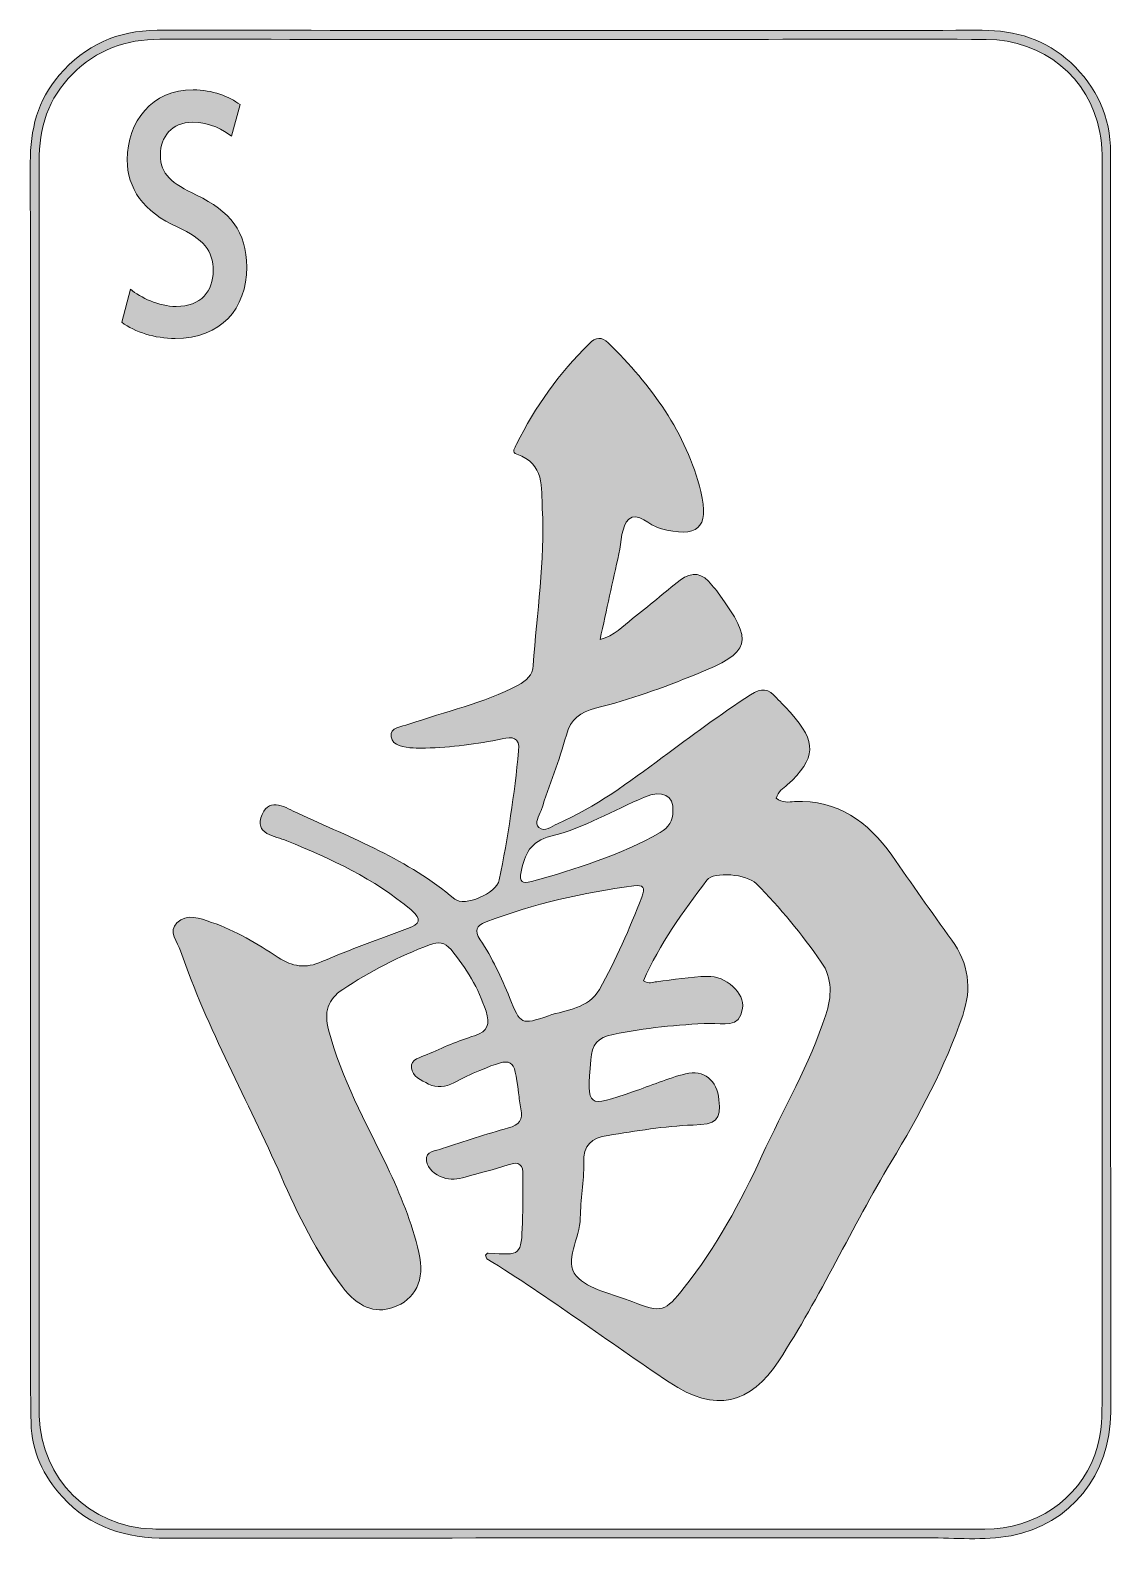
# Model space of a CAD drawing. Extents: x 2186 to 2494, y -2016 to -1585.
import ezdxf

# ---------------------------------------------------------------- set-up
doc = ezdxf.new("R2010")
doc.units = 0
doc.header["$MEASUREMENT"] = 0
doc.layers.add('Layer 1', color=7, linetype='Continuous', lineweight=0)

msp = doc.modelspace()

# ---------------------------------------------------------------- hatches: boundary and pattern name
at = {"layer": 'Layer 1', "true_color": 0x000000, "transparency": 33554687}
h = msp.add_hatch(color=18, dxfattribs=at)
h.dxf.hatch_style = 2
edge = h.paths.add_edge_path()
edge.add_spline(control_points=[(2492.02, -1799.93), (2492.02, -1799.93), (2491.98, -1799.93), (2491.98, -1799.93), (2491.98, -1858.88), (2491.97, -1917.83), (2491.98, -1976.79), (2491.98, -1981.76), (2491.69, -1986.67), (2489.94, -1991.4), (2485.17, -2004.26), (2472.84, -2012.64), (2458.51, -2012.64), (2381.83, -2012.64), (2305.15, -2012.62), (2228.47, -2012.61), (2225.93, -2012.61), (2223.4, -2012.67), (2220.87, -2012.58), (2202.82, -2011.94), (2189.25, -1998.41), (2188.53, -1980.38), (2188.49, -1979.47), (2188.51, -1978.55), (2188.51, -1977.62), (2188.51, -1859.14), (2188.53, -1740.67), (2188.47, -1622.19), (2188.47, -1612.53), (2191.07, -1604.05), (2198.02, -1597.12), (2204.93, -1590.24), (2213.27, -1587.18), (2222.97, -1587.19), (2279.5, -1587.25), (2336.04, -1587.22), (2392.57, -1587.22), (2414.68, -1587.22), (2436.79, -1587.13), (2458.89, -1587.25), (2475.31, -1587.34), (2488.31, -1598.08), (2491.39, -1613.79), (2492.22, -1618), (2492.01, -1622.27), (2492.02, -1626.53), (2492.02, -1684.33), (2492.02, -1742.13), (2492.02, -1799.93)], knot_values=[0, 0, 0, 0, 1, 1, 1, 2, 2, 2, 3, 3, 3, 4, 4, 4, 5, 5, 5, 6, 6, 6, 7, 7, 7, 8, 8, 8, 9, 9, 9, 10, 10, 10, 11, 11, 11, 12, 12, 12, 13, 13, 13, 14, 14, 14, 15, 15, 15, 16, 16, 16, 16], degree=3, periodic=0)
edge = h.paths.add_edge_path()
edge.add_spline(control_points=[(2494.43, -1851.39), (2494.43, -1774.13), (2494.46, -1696.86), (2494.44, -1619.61), (2494.44, -1609.37), (2490.52, -1600.83), (2483.03, -1593.88), (2475.9, -1587.27), (2467.33, -1584.61), (2457.75, -1584.63), (2437.84, -1584.67), (2417.92, -1584.67), (2398, -1584.67), (2339.39, -1584.66), (2280.78, -1584.65), (2222.17, -1584.64), (2210.91, -1584.64), (2201.61, -1588.94), (2194.24, -1597.44), (2188.01, -1604.6), (2185.95, -1613.05), (2185.96, -1622.37), (2186.04, -1681.44), (2186, -1740.51), (2186, -1799.57), (2186, -1848.86), (2185.99, -1898.14), (2186.01, -1947.42), (2186.01, -1959.04), (2185.95, -1970.67), (2186.18, -1982.29), (2186.35, -1990.44), (2189.68, -1997.43), (2195.15, -2003.43), (2203.16, -2012.22), (2213.28, -2015.25), (2224.94, -2015.23), (2297.36, -2015.11), (2369.79, -2015.2), (2442.21, -2015.13), (2450.14, -2015.12), (2458.14, -2015.96), (2466, -2014.5), (2482.92, -2011.35), (2494.43, -1997.01), (2494.45, -1979.2), (2494.48, -1936.6), (2494.43, -1893.99), (2494.43, -1851.39)], knot_values=[0, 0, 0, 0, 1, 1, 1, 2, 2, 2, 3, 3, 3, 4, 4, 4, 5, 5, 5, 6, 6, 6, 7, 7, 7, 8, 8, 8, 9, 9, 9, 10, 10, 10, 11, 11, 11, 12, 12, 12, 13, 13, 13, 14, 14, 14, 15, 15, 15, 16, 16, 16, 16], degree=3, periodic=0)
at = {"layer": 'Layer 1', "true_color": 0x831618, "transparency": 33554687}
h = msp.add_hatch(color=246, dxfattribs=at)
h.dxf.hatch_style = 2
edge = h.paths.add_edge_path()
edge.add_spline(control_points=[(2233.47, -1631.72), (2226.37, -1628.35), (2223.1, -1625.82), (2223.1, -1620.19), (2223.1, -1615.13), (2226.37, -1610.91), (2232.23, -1610.91), (2237.3, -1610.91), (2241.24, -1613.16), (2243.38, -1614.85), (2243.38, -1614.85), (2245.86, -1605.85), (2245.86, -1605.85), (2242.81, -1603.6), (2237.97, -1601.63), (2232.45, -1601.63), (2220.74, -1601.63), (2213.64, -1610.63), (2213.64, -1621.6), (2213.64, -1629.75), (2218.26, -1636.5), (2228.06, -1640.86), (2235.38, -1644.23), (2238.2, -1647.47), (2238.2, -1653.37), (2238.2, -1659), (2234.82, -1663.49), (2227.61, -1663.49), (2222.65, -1663.49), (2217.47, -1660.96), (2214.54, -1658.57), (2214.54, -1658.57), (2212.07, -1667.99), (2212.07, -1667.99), (2215.9, -1670.81), (2221.41, -1672.63), (2227.38, -1672.63), (2240.34, -1672.63), (2247.77, -1664.2), (2247.77, -1652.25), (2247.77, -1642.12), (2242.93, -1636.22), (2233.47, -1631.72)], knot_values=[0, 0, 0, 0, 1, 1, 1, 2, 2, 2, 3, 3, 3, 4, 4, 4, 5, 5, 5, 6, 6, 6, 7, 7, 7, 8, 8, 8, 9, 9, 9, 10, 10, 10, 11, 11, 11, 12, 12, 12, 13, 13, 13, 14, 14, 14, 14], degree=3, periodic=0)
at = {"layer": 'Layer 1', "true_color": 0x0e1329, "transparency": 33554687}
h = msp.add_hatch(color=168, dxfattribs=at)
h.dxf.hatch_style = 2
edge = h.paths.add_edge_path()
edge.add_spline(control_points=[(2369.48, -1807.64), (2369.64, -1803.09), (2366.53, -1801.42), (2361.33, -1803.62), (2352.43, -1807.37), (2344.01, -1812.46), (2334.61, -1814.78), (2328.74, -1816.23), (2327.13, -1819.9), (2326.13, -1824.92), (2325.53, -1827.91), (2326.47, -1828.43), (2329.06, -1827.71), (2341.74, -1824.17), (2354.27, -1820.26), (2365.82, -1813.72), (2368.34, -1812.29), (2369.35, -1810.32), (2369.48, -1807.64)], knot_values=[0, 0, 0, 0, 1, 1, 1, 2, 2, 2, 3, 3, 3, 4, 4, 4, 5, 5, 5, 6, 6, 6, 6], degree=3, periodic=0)
edge = h.paths.add_edge_path()
edge.add_spline(control_points=[(2358.26, -1828.95), (2343.84, -1830.88), (2329.72, -1834.03), (2316.1, -1839.25), (2313.19, -1840.37), (2312.68, -1841.6), (2314.45, -1844.31), (2317.85, -1849.49), (2320.47, -1855.12), (2322.83, -1860.86), (2325.99, -1868.56), (2326.05, -1868.76), (2333.95, -1866.04), (2339.12, -1864.26), (2345.33, -1864.02), (2348.48, -1858.5), (2353.28, -1850.08), (2357.04, -1841.17), (2360.57, -1832.15), (2361.66, -1829.38), (2361.04, -1828.56), (2358.26, -1828.95)], knot_values=[0, 0, 0, 0, 1, 1, 1, 2, 2, 2, 3, 3, 3, 4, 4, 4, 5, 5, 5, 6, 6, 6, 7, 7, 7, 7], degree=3, periodic=0)
edge = h.paths.add_edge_path()
edge.add_spline(control_points=[(2361.07, -1856.03), (2362.59, -1857.15), (2363.7, -1856.45), (2364.82, -1856.32), (2369.63, -1855.77), (2374.45, -1854.91), (2379.28, -1854.79), (2384.66, -1854.65), (2389.97, -1859.51), (2389.37, -1863.97), (2388.6, -1869.77), (2383.57, -1868.13), (2380.1, -1868.23), (2370.74, -1868.51), (2361.54, -1869.55), (2352.35, -1871.37), (2347.9, -1872.25), (2346.32, -1874.22), (2345.98, -1878.67), (2344.93, -1892.36), (2344.75, -1892.35), (2358.16, -1887.71), (2363.11, -1886), (2367.97, -1883.9), (2373.03, -1882.63), (2378.31, -1881.3), (2382.06, -1884.5), (2382.6, -1890), (2383.16, -1895.81), (2381.89, -1897.06), (2375.2, -1897.26), (2367.02, -1897.52), (2359, -1898.96), (2350.93, -1900.21), (2346.15, -1900.95), (2343.83, -1902.87), (2343.98, -1908.09), (2344.13, -1913.3), (2343.07, -1918.54), (2343.02, -1923.77), (2342.96, -1929.48), (2338.26, -1936.19), (2341.86, -1940.32), (2345.42, -1944.39), (2352.46, -1945.49), (2358.04, -1947.72), (2366.18, -1950.96), (2367.25, -1950.63), (2372.71, -1943.64), (2381.74, -1932.09), (2388.79, -1919.37), (2394.85, -1906.08), (2400.97, -1892.66), (2408.54, -1879.91), (2413.1, -1865.79), (2414.8, -1860.53), (2415.09, -1855.36), (2411.83, -1850.7), (2406.26, -1842.73), (2400.12, -1835.19), (2393.25, -1828.3), (2390.58, -1825.61), (2381.19, -1824.7), (2379.18, -1827.33), (2372.26, -1836.34), (2365.67, -1845.61), (2361.07, -1856.03)], knot_values=[0, 0, 0, 0, 1, 1, 1, 2, 2, 2, 3, 3, 3, 4, 4, 4, 5, 5, 5, 6, 6, 6, 7, 7, 7, 8, 8, 8, 9, 9, 9, 10, 10, 10, 11, 11, 11, 12, 12, 12, 13, 13, 13, 14, 14, 14, 15, 15, 15, 16, 16, 16, 17, 17, 17, 18, 18, 18, 19, 19, 19, 20, 20, 20, 21, 21, 21, 22, 22, 22, 22], degree=3, periodic=0)
edge = h.paths.add_edge_path()
edge.add_spline(control_points=[(2398.94, -1803.94), (2400.66, -1805.38), (2402.52, -1804.98), (2404.16, -1804.9), (2416.6, -1804.25), (2425.13, -1810.65), (2431.92, -1820.16), (2437.67, -1828.22), (2443.2, -1836.44), (2449.06, -1844.42), (2453.98, -1851.11), (2454.85, -1858.21), (2452.21, -1865.92), (2447.15, -1880.71), (2439.81, -1894.44), (2431.79, -1907.74), (2420.56, -1926.37), (2411.62, -1946.27), (2399.7, -1964.53), (2391.6, -1976.93), (2381.64, -1979.57), (2368.37, -1970.69), (2350.97, -1959.05), (2334.2, -1946.42), (2316.34, -1935.41), (2316.09, -1935.25), (2316.06, -1934.74), (2315.92, -1934.37), (2316.2, -1934.16), (2316.49, -1933.77), (2316.75, -1933.79), (2326.1, -1934.5), (2326.15, -1934.51), (2326.5, -1925.13), (2326.66, -1920.67), (2326.51, -1916.2), (2326.63, -1911.73), (2326.71, -1908.59), (2325.69, -1907.49), (2322.46, -1908.58), (2318.41, -1909.94), (2314.25, -1910.95), (2310.14, -1912.1), (2308.05, -1912.69), (2305.9, -1913.02), (2303.83, -1912.26), (2301.54, -1911.43), (2299.46, -1909.8), (2299.12, -1907.48), (2298.69, -1904.53), (2301.77, -1904.6), (2303.61, -1903.98), (2309.86, -1901.87), (2316.16, -1899.84), (2322.51, -1898.06), (2325.52, -1897.21), (2326.8, -1895.79), (2326.04, -1892.65), (2325.67, -1891.15), (2325.58, -1889.58), (2325.38, -1888.04), (2324.05, -1877.78), (2324.04, -1877.74), (2314.29, -1881.65), (2311.77, -1882.66), (2309.35, -1883.94), (2306.93, -1885.16), (2304.54, -1886.37), (2302.14, -1886.78), (2299.66, -1885.54), (2297.57, -1884.49), (2295.03, -1883.34), (2294.78, -1880.94), (2294.51, -1878.35), (2297.48, -1877.96), (2299.28, -1877.14), (2303.69, -1875.14), (2308.16, -1873.17), (2312.77, -1871.73), (2316.76, -1870.48), (2317.27, -1868.42), (2316.09, -1864.76), (2313.95, -1858.17), (2310.5, -1852.43), (2306.1, -1847.15), (2304.27, -1844.96), (2302.54, -1844.85), (2300, -1845.79), (2291.22, -1849.06), (2283.01, -1853.4), (2275.18, -1858.52), (2270.84, -1861.35), (2269.8, -1865.07), (2271.14, -1870.08), (2274.85, -1883.91), (2281.69, -1896.36), (2287.85, -1909.11), (2291.67, -1917.02), (2294.91, -1925.13), (2296.92, -1933.66), (2298.77, -1941.5), (2295.88, -1947.2), (2289.52, -1949.36), (2284.27, -1951.15), (2279.54, -1949.28), (2275.03, -1943.39), (2267.65, -1933.76), (2262.44, -1922.84), (2257.59, -1911.84), (2248.13, -1890.35), (2236.49, -1869.82), (2228.88, -1847.52), (2228.02, -1845), (2225.21, -1842), (2227.85, -1839.47), (2230.72, -1836.71), (2234.36, -1838.19), (2237.74, -1839.36), (2244.59, -1841.73), (2250.75, -1845.42), (2256.74, -1849.38), (2260.8, -1852.06), (2264.59, -1852.61), (2269.25, -1850.58), (2277.25, -1847.1), (2285.51, -1844.2), (2293.7, -1841.16), (2297.24, -1839.85), (2297.97, -1838.64), (2294.69, -1835.83), (2284.17, -1826.85), (2271.86, -1821.24), (2259.23, -1816.09), (2255.78, -1814.68), (2249.69, -1814.31), (2252.2, -1808.52), (2254.43, -1803.39), (2259.06, -1806.72), (2262.33, -1808.22), (2277.83, -1815.33), (2293.88, -1821.45), (2307.15, -1832.7), (2309.91, -1835.03), (2319.09, -1831.13), (2319.88, -1827.26), (2322.37, -1815.08), (2324.19, -1802.79), (2325.4, -1790.4), (2325.79, -1786.35), (2323.52, -1786.34), (2320.74, -1786.95), (2313.5, -1788.52), (2306.19, -1789.43), (2298.79, -1789.58), (2297.62, -1789.6), (2296.46, -1789.62), (2295.29, -1789.57), (2292.69, -1789.44), (2289.45, -1788.99), (2289.01, -1786.39), (2288.53, -1783.55), (2292.05, -1783.52), (2294.05, -1782.81), (2304.47, -1779.13), (2315.39, -1776.87), (2325.26, -1771.61), (2327.69, -1770.31), (2329.41, -1768.88), (2329.59, -1765.98), (2330.56, -1751.06), (2332.94, -1736.2), (2332.16, -1721.22), (2331.85, -1715.39), (2332.92, -1708.31), (2324.89, -1705.71), (2323.25, -1705.18), (2324.32, -1703.86), (2324.82, -1702.85), (2330.11, -1692.13), (2336.99, -1682.57), (2345.5, -1674.16), (2347.42, -1672.27), (2349.16, -1672.08), (2351.01, -1673.9), (2363.18, -1685.96), (2373.3, -1699.47), (2377.42, -1716.36), (2380.01, -1726.94), (2376.38, -1729.65), (2365.84, -1726.91), (2362.68, -1726.09), (2359.4, -1721.98), (2356.84, -1724.28), (2354.69, -1726.21), (2354.79, -1730.73), (2354.03, -1734.14), (2352.25, -1742.05), (2350.55, -1749.98), (2348.66, -1758.64), (2352.8, -1757.5), (2355.23, -1754.78), (2357.96, -1752.64), (2362.54, -1749.05), (2366.94, -1745.23), (2371.53, -1741.65), (2374.91, -1739.02), (2378, -1739.63), (2380.58, -1743.04), (2381.16, -1743.81), (2381.86, -1744.5), (2382.42, -1745.29), (2392.67, -1759.5), (2391.92, -1762.12), (2376.04, -1768.56), (2366.67, -1772.36), (2357.16, -1775.78), (2347.36, -1778.23), (2343, -1779.32), (2340.31, -1781.29), (2339.03, -1785.88), (2337, -1793.15), (2334.2, -1800.22), (2331.83, -1807.4), (2331.3, -1808.99), (2329.8, -1811.03), (2331.21, -1812.29), (2332.82, -1813.71), (2334.81, -1811.95), (2336.46, -1811.23), (2347.41, -1806.45), (2356.92, -1799.36), (2366.42, -1792.3), (2374.68, -1786.16), (2382.94, -1780.03), (2391.57, -1774.4), (2394.74, -1772.33), (2396.78, -1772.67), (2399.05, -1775.25), (2400.33, -1776.71), (2401.78, -1778.01), (2403.07, -1779.46), (2410.63, -1788.01), (2410.41, -1792.44), (2402.09, -1800.13), (2400.97, -1801.17), (2399.5, -1801.9), (2398.94, -1803.94)], knot_values=[0, 0, 0, 0, 1, 1, 1, 2, 2, 2, 3, 3, 3, 4, 4, 4, 5, 5, 5, 6, 6, 6, 7, 7, 7, 8, 8, 8, 9, 9, 9, 10, 10, 10, 11, 11, 11, 12, 12, 12, 13, 13, 13, 14, 14, 14, 15, 15, 15, 16, 16, 16, 17, 17, 17, 18, 18, 18, 19, 19, 19, 20, 20, 20, 21, 21, 21, 22, 22, 22, 23, 23, 23, 24, 24, 24, 25, 25, 25, 26, 26, 26, 27, 27, 27, 28, 28, 28, 29, 29, 29, 30, 30, 30, 31, 31, 31, 32, 32, 32, 33, 33, 33, 34, 34, 34, 35, 35, 35, 36, 36, 36, 37, 37, 37, 38, 38, 38, 39, 39, 39, 40, 40, 40, 41, 41, 41, 42, 42, 42, 43, 43, 43, 44, 44, 44, 45, 45, 45, 46, 46, 46, 47, 47, 47, 48, 48, 48, 49, 49, 49, 50, 50, 50, 51, 51, 51, 52, 52, 52, 53, 53, 53, 54, 54, 54, 55, 55, 55, 56, 56, 56, 57, 57, 57, 58, 58, 58, 59, 59, 59, 60, 60, 60, 61, 61, 61, 62, 62, 62, 63, 63, 63, 64, 64, 64, 65, 65, 65, 66, 66, 66, 67, 67, 67, 68, 68, 68, 69, 69, 69, 70, 70, 70, 71, 71, 71, 72, 72, 72, 73, 73, 73, 74, 74, 74, 75, 75, 75, 76, 76, 76, 77, 77, 77, 78, 78, 78, 79, 79, 79, 80, 80, 80, 81, 81, 81, 82, 82, 82, 82], degree=3, periodic=0)

# ---------------------------------------------------------------- linework, layer by layer
at = {"layer": 'Layer 1'}
for points, knots in [([(2494.43, -1851.39), (2494.43, -1774.13), (2494.46, -1696.86), (2494.44, -1619.61), (2494.44, -1609.37), (2490.52, -1600.83), (2483.03, -1593.88), (2475.9, -1587.27), (2467.33, -1584.61), (2457.75, -1584.63), (2437.84, -1584.67), (2417.92, -1584.67), (2398, -1584.67), (2339.39, -1584.66), (2280.78, -1584.65), (2222.17, -1584.64), (2210.91, -1584.64), (2201.61, -1588.94), (2194.24, -1597.44), (2188.01, -1604.6), (2185.95, -1613.05), (2185.96, -1622.37), (2186.04, -1681.44), (2186, -1740.51), (2186, -1799.57), (2186, -1848.86), (2185.99, -1898.14), (2186.01, -1947.42), (2186.01, -1959.04), (2185.95, -1970.67), (2186.18, -1982.29), (2186.35, -1990.44), (2189.68, -1997.43), (2195.15, -2003.43), (2203.16, -2012.22), (2213.28, -2015.25), (2224.94, -2015.23), (2297.36, -2015.11), (2369.79, -2015.2), (2442.21, -2015.13), (2450.14, -2015.12), (2458.14, -2015.96), (2466, -2014.5), (2482.92, -2011.35), (2494.43, -1997.01), (2494.45, -1979.2), (2494.48, -1936.6), (2494.43, -1893.99), (2494.43, -1851.39)], [0, 0, 0, 0, 1, 1, 1, 2, 2, 2, 3, 3, 3, 4, 4, 4, 5, 5, 5, 6, 6, 6, 7, 7, 7, 8, 8, 8, 9, 9, 9, 10, 10, 10, 11, 11, 11, 12, 12, 12, 13, 13, 13, 14, 14, 14, 15, 15, 15, 16, 16, 16, 16]), ([(2492.02, -1799.93), (2492.02, -1799.93), (2491.98, -1799.93), (2491.98, -1799.93), (2491.98, -1858.88), (2491.97, -1917.83), (2491.98, -1976.79), (2491.98, -1981.76), (2491.69, -1986.67), (2489.94, -1991.4), (2485.17, -2004.26), (2472.84, -2012.64), (2458.51, -2012.64), (2381.83, -2012.64), (2305.15, -2012.62), (2228.47, -2012.61), (2225.93, -2012.61), (2223.4, -2012.67), (2220.87, -2012.58), (2202.82, -2011.94), (2189.25, -1998.41), (2188.53, -1980.38), (2188.49, -1979.47), (2188.51, -1978.55), (2188.51, -1977.62), (2188.51, -1859.14), (2188.53, -1740.67), (2188.47, -1622.19), (2188.47, -1612.53), (2191.07, -1604.05), (2198.02, -1597.12), (2204.93, -1590.24), (2213.27, -1587.18), (2222.97, -1587.19), (2279.5, -1587.25), (2336.04, -1587.22), (2392.57, -1587.22), (2414.68, -1587.22), (2436.79, -1587.13), (2458.89, -1587.25), (2475.31, -1587.34), (2488.31, -1598.08), (2491.39, -1613.79), (2492.22, -1618), (2492.01, -1622.27), (2492.02, -1626.53), (2492.02, -1684.33), (2492.02, -1742.13), (2492.02, -1799.93)], [0, 0, 0, 0, 1, 1, 1, 2, 2, 2, 3, 3, 3, 4, 4, 4, 5, 5, 5, 6, 6, 6, 7, 7, 7, 8, 8, 8, 9, 9, 9, 10, 10, 10, 11, 11, 11, 12, 12, 12, 13, 13, 13, 14, 14, 14, 15, 15, 15, 16, 16, 16, 16]), ([(2492.02, -1799.93), (2492.02, -1799.93), (2491.98, -1799.93), (2491.98, -1799.93), (2491.98, -1858.88), (2491.97, -1917.83), (2491.98, -1976.79), (2491.98, -1981.76), (2491.69, -1986.67), (2489.94, -1991.4), (2485.17, -2004.26), (2472.84, -2012.64), (2458.51, -2012.64), (2381.83, -2012.64), (2305.15, -2012.62), (2228.47, -2012.61), (2225.93, -2012.61), (2223.4, -2012.67), (2220.87, -2012.58), (2202.82, -2011.94), (2189.25, -1998.41), (2188.53, -1980.38), (2188.49, -1979.47), (2188.51, -1978.55), (2188.51, -1977.62), (2188.51, -1859.14), (2188.53, -1740.67), (2188.47, -1622.19), (2188.47, -1612.53), (2191.07, -1604.05), (2198.02, -1597.12), (2204.93, -1590.24), (2213.27, -1587.18), (2222.97, -1587.19), (2279.5, -1587.25), (2336.04, -1587.22), (2392.57, -1587.22), (2414.68, -1587.22), (2436.79, -1587.13), (2458.89, -1587.25), (2475.31, -1587.34), (2488.31, -1598.08), (2491.39, -1613.79), (2492.22, -1618), (2492.01, -1622.27), (2492.02, -1626.53), (2492.02, -1684.33), (2492.02, -1742.13), (2492.02, -1799.93)], [0, 0, 0, 0, 1, 1, 1, 2, 2, 2, 3, 3, 3, 4, 4, 4, 5, 5, 5, 6, 6, 6, 7, 7, 7, 8, 8, 8, 9, 9, 9, 10, 10, 10, 11, 11, 11, 12, 12, 12, 13, 13, 13, 14, 14, 14, 15, 15, 15, 16, 16, 16, 16]), ([(2233.47, -1631.72), (2226.37, -1628.35), (2223.1, -1625.82), (2223.1, -1620.19), (2223.1, -1615.13), (2226.37, -1610.91), (2232.23, -1610.91), (2237.3, -1610.91), (2241.24, -1613.16), (2243.38, -1614.85), (2243.38, -1614.85), (2245.86, -1605.85), (2245.86, -1605.85), (2242.81, -1603.6), (2237.97, -1601.63), (2232.45, -1601.63), (2220.74, -1601.63), (2213.64, -1610.63), (2213.64, -1621.6), (2213.64, -1629.75), (2218.26, -1636.5), (2228.06, -1640.86), (2235.38, -1644.23), (2238.2, -1647.47), (2238.2, -1653.37), (2238.2, -1659), (2234.82, -1663.49), (2227.61, -1663.49), (2222.65, -1663.49), (2217.47, -1660.96), (2214.54, -1658.57), (2214.54, -1658.57), (2212.07, -1667.99), (2212.07, -1667.99), (2215.9, -1670.81), (2221.41, -1672.63), (2227.38, -1672.63), (2240.34, -1672.63), (2247.77, -1664.2), (2247.77, -1652.25), (2247.77, -1642.12), (2242.93, -1636.22), (2233.47, -1631.72)], [0, 0, 0, 0, 1, 1, 1, 2, 2, 2, 3, 3, 3, 4, 4, 4, 5, 5, 5, 6, 6, 6, 7, 7, 7, 8, 8, 8, 9, 9, 9, 10, 10, 10, 11, 11, 11, 12, 12, 12, 13, 13, 13, 14, 14, 14, 14]), ([(2398.94, -1803.94), (2400.66, -1805.38), (2402.52, -1804.98), (2404.16, -1804.9), (2416.6, -1804.25), (2425.13, -1810.65), (2431.92, -1820.16), (2437.67, -1828.22), (2443.2, -1836.44), (2449.06, -1844.42), (2453.98, -1851.11), (2454.85, -1858.21), (2452.21, -1865.92), (2447.15, -1880.71), (2439.81, -1894.44), (2431.79, -1907.74), (2420.56, -1926.37), (2411.62, -1946.27), (2399.7, -1964.53), (2391.6, -1976.93), (2381.64, -1979.57), (2368.37, -1970.69), (2350.97, -1959.05), (2334.2, -1946.42), (2316.34, -1935.41), (2316.09, -1935.25), (2316.06, -1934.74), (2315.92, -1934.37), (2316.2, -1934.16), (2316.49, -1933.77), (2316.75, -1933.79), (2326.1, -1934.5), (2326.15, -1934.51), (2326.5, -1925.13), (2326.66, -1920.67), (2326.51, -1916.2), (2326.63, -1911.73), (2326.71, -1908.59), (2325.69, -1907.49), (2322.46, -1908.58), (2318.41, -1909.94), (2314.25, -1910.95), (2310.14, -1912.1), (2308.05, -1912.69), (2305.9, -1913.02), (2303.83, -1912.26), (2301.54, -1911.43), (2299.46, -1909.8), (2299.12, -1907.48), (2298.69, -1904.53), (2301.77, -1904.6), (2303.61, -1903.98), (2309.86, -1901.87), (2316.16, -1899.84), (2322.51, -1898.06), (2325.52, -1897.21), (2326.8, -1895.79), (2326.04, -1892.65), (2325.67, -1891.15), (2325.58, -1889.58), (2325.38, -1888.04), (2324.05, -1877.78), (2324.04, -1877.74), (2314.29, -1881.65), (2311.77, -1882.66), (2309.35, -1883.94), (2306.93, -1885.16), (2304.54, -1886.37), (2302.14, -1886.78), (2299.66, -1885.54), (2297.57, -1884.49), (2295.03, -1883.34), (2294.78, -1880.94), (2294.51, -1878.35), (2297.48, -1877.96), (2299.28, -1877.14), (2303.69, -1875.14), (2308.16, -1873.17), (2312.77, -1871.73), (2316.76, -1870.48), (2317.27, -1868.42), (2316.09, -1864.76), (2313.95, -1858.17), (2310.5, -1852.43), (2306.1, -1847.15), (2304.27, -1844.96), (2302.54, -1844.85), (2300, -1845.79), (2291.22, -1849.06), (2283.01, -1853.4), (2275.18, -1858.52), (2270.84, -1861.35), (2269.8, -1865.07), (2271.14, -1870.08), (2274.85, -1883.91), (2281.69, -1896.36), (2287.85, -1909.11), (2291.67, -1917.02), (2294.91, -1925.13), (2296.92, -1933.66), (2298.77, -1941.5), (2295.88, -1947.2), (2289.52, -1949.36), (2284.27, -1951.15), (2279.54, -1949.28), (2275.03, -1943.39), (2267.65, -1933.76), (2262.44, -1922.84), (2257.59, -1911.84), (2248.13, -1890.35), (2236.49, -1869.82), (2228.88, -1847.52), (2228.02, -1845), (2225.21, -1842), (2227.85, -1839.47), (2230.72, -1836.71), (2234.36, -1838.19), (2237.74, -1839.36), (2244.59, -1841.73), (2250.75, -1845.42), (2256.74, -1849.38), (2260.8, -1852.06), (2264.59, -1852.61), (2269.25, -1850.58), (2277.25, -1847.1), (2285.51, -1844.2), (2293.7, -1841.16), (2297.24, -1839.85), (2297.97, -1838.64), (2294.69, -1835.83), (2284.17, -1826.85), (2271.86, -1821.24), (2259.23, -1816.09), (2255.78, -1814.68), (2249.69, -1814.31), (2252.2, -1808.52), (2254.43, -1803.39), (2259.06, -1806.72), (2262.33, -1808.22), (2277.83, -1815.33), (2293.88, -1821.45), (2307.15, -1832.7), (2309.91, -1835.03), (2319.09, -1831.13), (2319.88, -1827.26), (2322.37, -1815.08), (2324.19, -1802.79), (2325.4, -1790.4), (2325.79, -1786.35), (2323.52, -1786.34), (2320.74, -1786.95), (2313.5, -1788.52), (2306.19, -1789.43), (2298.79, -1789.58), (2297.62, -1789.6), (2296.46, -1789.62), (2295.29, -1789.57), (2292.69, -1789.44), (2289.45, -1788.99), (2289.01, -1786.39), (2288.53, -1783.55), (2292.05, -1783.52), (2294.05, -1782.81), (2304.47, -1779.13), (2315.39, -1776.87), (2325.26, -1771.61), (2327.69, -1770.31), (2329.41, -1768.88), (2329.59, -1765.98), (2330.56, -1751.06), (2332.94, -1736.2), (2332.16, -1721.22), (2331.85, -1715.39), (2332.92, -1708.31), (2324.89, -1705.71), (2323.25, -1705.18), (2324.32, -1703.86), (2324.82, -1702.85), (2330.11, -1692.13), (2336.99, -1682.57), (2345.5, -1674.16), (2347.42, -1672.27), (2349.16, -1672.08), (2351.01, -1673.9), (2363.18, -1685.96), (2373.3, -1699.47), (2377.42, -1716.36), (2380.01, -1726.94), (2376.38, -1729.65), (2365.84, -1726.91), (2362.68, -1726.09), (2359.4, -1721.98), (2356.84, -1724.28), (2354.69, -1726.21), (2354.79, -1730.73), (2354.03, -1734.14), (2352.25, -1742.05), (2350.55, -1749.98), (2348.66, -1758.64), (2352.8, -1757.5), (2355.23, -1754.78), (2357.96, -1752.64), (2362.54, -1749.05), (2366.94, -1745.23), (2371.53, -1741.65), (2374.91, -1739.02), (2378, -1739.63), (2380.58, -1743.04), (2381.16, -1743.81), (2381.86, -1744.5), (2382.42, -1745.29), (2392.67, -1759.5), (2391.92, -1762.12), (2376.04, -1768.56), (2366.67, -1772.36), (2357.16, -1775.78), (2347.36, -1778.23), (2343, -1779.32), (2340.31, -1781.29), (2339.03, -1785.88), (2337, -1793.15), (2334.2, -1800.22), (2331.83, -1807.4), (2331.3, -1808.99), (2329.8, -1811.03), (2331.21, -1812.29), (2332.82, -1813.71), (2334.81, -1811.95), (2336.46, -1811.23), (2347.41, -1806.45), (2356.92, -1799.36), (2366.42, -1792.3), (2374.68, -1786.16), (2382.94, -1780.03), (2391.57, -1774.4), (2394.74, -1772.33), (2396.78, -1772.67), (2399.05, -1775.25), (2400.33, -1776.71), (2401.78, -1778.01), (2403.07, -1779.46), (2410.63, -1788.01), (2410.41, -1792.44), (2402.09, -1800.13), (2400.97, -1801.17), (2399.5, -1801.9), (2398.94, -1803.94)], [0, 0, 0, 0, 1, 1, 1, 2, 2, 2, 3, 3, 3, 4, 4, 4, 5, 5, 5, 6, 6, 6, 7, 7, 7, 8, 8, 8, 9, 9, 9, 10, 10, 10, 11, 11, 11, 12, 12, 12, 13, 13, 13, 14, 14, 14, 15, 15, 15, 16, 16, 16, 17, 17, 17, 18, 18, 18, 19, 19, 19, 20, 20, 20, 21, 21, 21, 22, 22, 22, 23, 23, 23, 24, 24, 24, 25, 25, 25, 26, 26, 26, 27, 27, 27, 28, 28, 28, 29, 29, 29, 30, 30, 30, 31, 31, 31, 32, 32, 32, 33, 33, 33, 34, 34, 34, 35, 35, 35, 36, 36, 36, 37, 37, 37, 38, 38, 38, 39, 39, 39, 40, 40, 40, 41, 41, 41, 42, 42, 42, 43, 43, 43, 44, 44, 44, 45, 45, 45, 46, 46, 46, 47, 47, 47, 48, 48, 48, 49, 49, 49, 50, 50, 50, 51, 51, 51, 52, 52, 52, 53, 53, 53, 54, 54, 54, 55, 55, 55, 56, 56, 56, 57, 57, 57, 58, 58, 58, 59, 59, 59, 60, 60, 60, 61, 61, 61, 62, 62, 62, 63, 63, 63, 64, 64, 64, 65, 65, 65, 66, 66, 66, 67, 67, 67, 68, 68, 68, 69, 69, 69, 70, 70, 70, 71, 71, 71, 72, 72, 72, 73, 73, 73, 74, 74, 74, 75, 75, 75, 76, 76, 76, 77, 77, 77, 78, 78, 78, 79, 79, 79, 80, 80, 80, 81, 81, 81, 82, 82, 82, 82]), ([(2369.48, -1807.64), (2369.64, -1803.09), (2366.53, -1801.42), (2361.33, -1803.62), (2352.43, -1807.37), (2344.01, -1812.46), (2334.61, -1814.78), (2328.74, -1816.23), (2327.13, -1819.9), (2326.13, -1824.92), (2325.53, -1827.91), (2326.47, -1828.43), (2329.06, -1827.71), (2341.74, -1824.17), (2354.27, -1820.26), (2365.82, -1813.72), (2368.34, -1812.29), (2369.35, -1810.32), (2369.48, -1807.64)], [0, 0, 0, 0, 1, 1, 1, 2, 2, 2, 3, 3, 3, 4, 4, 4, 5, 5, 5, 6, 6, 6, 6]), ([(2358.26, -1828.95), (2343.84, -1830.88), (2329.72, -1834.03), (2316.1, -1839.25), (2313.19, -1840.37), (2312.68, -1841.6), (2314.45, -1844.31), (2317.85, -1849.49), (2320.47, -1855.12), (2322.83, -1860.86), (2325.99, -1868.56), (2326.05, -1868.76), (2333.95, -1866.04), (2339.12, -1864.26), (2345.33, -1864.02), (2348.48, -1858.5), (2353.28, -1850.08), (2357.04, -1841.17), (2360.57, -1832.15), (2361.66, -1829.38), (2361.04, -1828.56), (2358.26, -1828.95)], [0, 0, 0, 0, 1, 1, 1, 2, 2, 2, 3, 3, 3, 4, 4, 4, 5, 5, 5, 6, 6, 6, 7, 7, 7, 7]), ([(2361.07, -1856.03), (2362.59, -1857.15), (2363.7, -1856.45), (2364.82, -1856.32), (2369.63, -1855.77), (2374.45, -1854.91), (2379.28, -1854.79), (2384.66, -1854.65), (2389.97, -1859.51), (2389.37, -1863.97), (2388.6, -1869.77), (2383.57, -1868.13), (2380.1, -1868.23), (2370.74, -1868.51), (2361.54, -1869.55), (2352.35, -1871.37), (2347.9, -1872.25), (2346.32, -1874.22), (2345.98, -1878.67), (2344.93, -1892.36), (2344.75, -1892.35), (2358.16, -1887.71), (2363.11, -1886), (2367.97, -1883.9), (2373.03, -1882.63), (2378.31, -1881.3), (2382.06, -1884.5), (2382.6, -1890), (2383.16, -1895.81), (2381.89, -1897.06), (2375.2, -1897.26), (2367.02, -1897.52), (2359, -1898.96), (2350.93, -1900.21), (2346.15, -1900.95), (2343.83, -1902.87), (2343.98, -1908.09), (2344.13, -1913.3), (2343.07, -1918.54), (2343.02, -1923.77), (2342.96, -1929.48), (2338.26, -1936.19), (2341.86, -1940.32), (2345.42, -1944.39), (2352.46, -1945.49), (2358.04, -1947.72), (2366.18, -1950.96), (2367.25, -1950.63), (2372.71, -1943.64), (2381.74, -1932.09), (2388.79, -1919.37), (2394.85, -1906.08), (2400.97, -1892.66), (2408.54, -1879.91), (2413.1, -1865.79), (2414.8, -1860.53), (2415.09, -1855.36), (2411.83, -1850.7), (2406.26, -1842.73), (2400.12, -1835.19), (2393.25, -1828.3), (2390.58, -1825.61), (2381.19, -1824.7), (2379.18, -1827.33), (2372.26, -1836.34), (2365.67, -1845.61), (2361.07, -1856.03)], [0, 0, 0, 0, 1, 1, 1, 2, 2, 2, 3, 3, 3, 4, 4, 4, 5, 5, 5, 6, 6, 6, 7, 7, 7, 8, 8, 8, 9, 9, 9, 10, 10, 10, 11, 11, 11, 12, 12, 12, 13, 13, 13, 14, 14, 14, 15, 15, 15, 16, 16, 16, 17, 17, 17, 18, 18, 18, 19, 19, 19, 20, 20, 20, 21, 21, 21, 22, 22, 22, 22])]:
    msp.add_open_spline(points, degree=3, knots=knots, dxfattribs=at)

doc.saveas('drawing.dxf')
